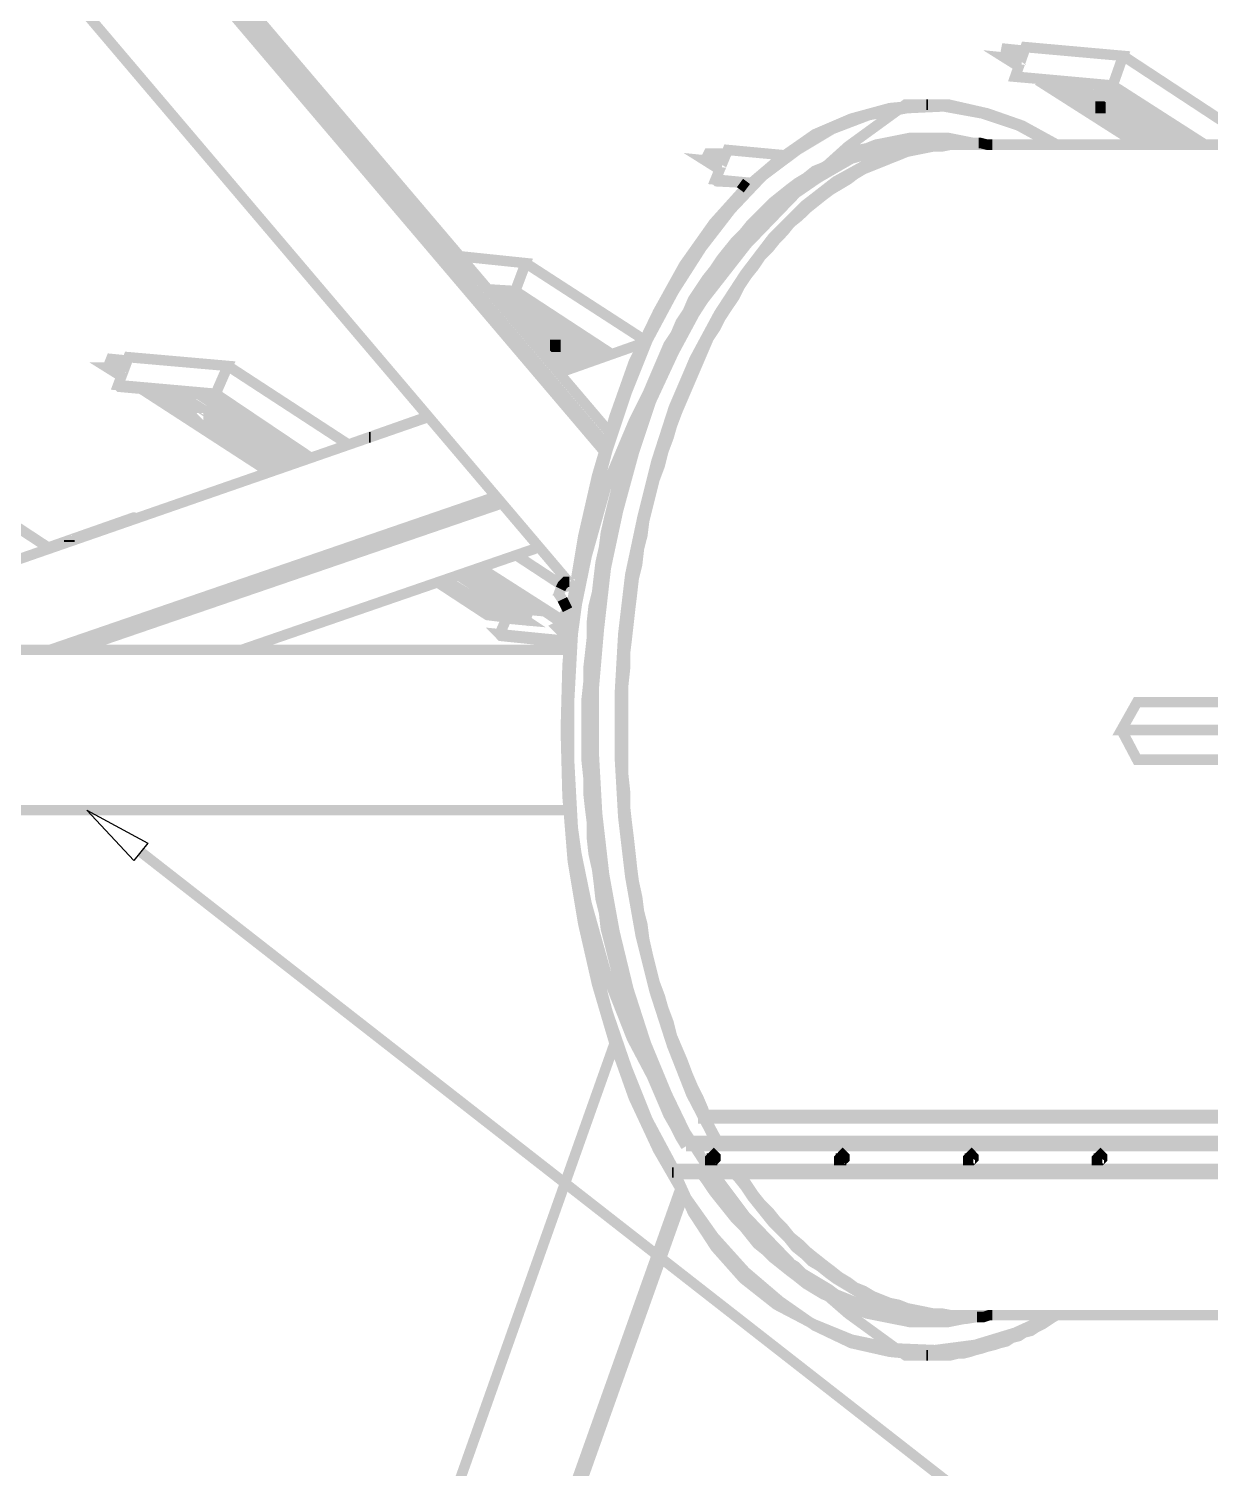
# Model space of a CAD drawing. Extents: x 0.1 to 11.6, y 0.3 to 16.2.
# Drawn here: x 4.796 to 5.927, y 5.844 to 7.221 of the extents above; entities that cross this region are included whole.
import ezdxf

# ---------------------------------------------------------------- set-up
doc = ezdxf.new("R2010")
doc.units = 0
doc.header["$MEASUREMENT"] = 0

msp = doc.modelspace()

# ---------------------------------------------------------------- linework, layer by layer
at = {"color": 0, "const_width": 0.01}
for points in [[(5.34668, 6.81668), (4.10499, 8.27832)], [(4.11003, 8.28168), (5.34831, 6.82335)], [(5.31836, 6.685), (3.97999, 8.26167)], [(5.35167, 6.83501), (4.89833, 7.36833)], [(5.72999, 7.19336), (5.73167, 7.20167), (5.74832, 7.19997)], [(5.74669, 7.19168), (5.72999, 7.19336), (5.74333, 7.185)], [(5.96001, 7.11833), (5.84332, 7.19499)], [(5.74001, 7.17503), (5.74164, 7.17503), (5.83333, 7.16667), (5.91997, 7.11003)], [(5.76167, 7.17165), (5.85835, 7.11003)], [(5.77669, 7.17165), (5.87001, 7.11003)], [(5.88667, 7.11003), (5.79497, 7.16997)], [(5.905, 7.11003), (5.81668, 7.16835)], [(5.92165, 7.11003), (5.83333, 7.16667)], [(5.655, 7.14833), (5.62001, 7.14501), (5.58333, 7.13499), (5.54833, 7.12001), (5.51497, 7.09668), (5.48167, 7.06836), (5.45167, 7.035), (5.42333, 6.99501), (5.39833, 6.94997), (5.375, 6.90169), (5.35667, 6.84999), (5.34, 6.79335), (5.32667, 6.73503), (5.31668, 6.67503), (5.31168, 6.61165), (5.31, 6.55003), (5.31168, 6.48665), (5.31668, 6.42503), (5.32667, 6.36501), (5.34, 6.30664), (5.35667, 6.25), (5.375, 6.19835), (5.39833, 6.14833), (5.42333, 6.10499), (5.45167, 6.065), (5.48167, 6.03168), (5.51497, 6.00331), (5.54833, 5.97999), (5.58333, 5.96332), (5.62001, 5.95503), (5.655, 5.95167)], [(5.78, 7.11003), (5.74669, 7.12831), (5.71332, 7.13997), (5.67665, 7.14833), (5.67333, 7.14833), (5.66499, 7.14833), (5.655, 7.14833), (5.64665, 7.14833), (5.63835, 7.14833), (5.63499, 7.14833), (5.58003, 7.10835), (5.53, 7.06332), (5.48335, 7.01497), (5.44168, 6.96164), (5.405, 6.905), (5.375, 6.845), (5.34831, 6.78168), (5.33003, 6.71669), (5.31668, 6.65169), (5.31168, 6.58333), (5.31168, 6.51665), (5.31668, 6.44835), (5.33003, 6.38336), (5.34831, 6.31836), (5.37332, 6.25499), (5.405, 6.19499), (5.44168, 6.13835), (5.48167, 6.08501), (5.52832, 6.03668), (5.58003, 5.99164), (5.63499, 5.95167), (5.63835, 5.95167), (5.64665, 5.95167), (5.655, 5.95167), (5.66499, 5.95167), (5.67333, 5.95167), (5.67665, 5.95167)], [(5.77669, 7.11003), (5.74333, 7.12831), (5.70833, 7.13997), (5.67165, 7.14665), (5.63667, 7.14501), (5.59999, 7.13835), (5.565, 7.125), (5.53168, 7.10499), (5.49832, 7.08003), (5.46832, 7.04833), (5.44, 7.01167), (5.41336, 6.97), (5.38835, 6.92333), (5.36833, 6.87332), (5.34999, 6.81836), (5.33501, 6.76167), (5.32497, 6.70335), (5.31668, 6.64165), (5.31332, 6.58003), (5.31332, 6.51833), (5.31668, 6.45665), (5.32497, 6.39665), (5.33501, 6.33664), (5.34999, 6.28), (5.36833, 6.22667), (5.38835, 6.17665), (5.41336, 6.12999)], [(5.655, 7.14833), (5.65668, 7.14833)], [(5.70167, 7.11165), (5.69997, 7.11165), (5.69168, 7.11333), (5.68332, 7.11501), (5.67503, 7.11664), (5.66667, 7.11664), (5.65831, 7.11664), (5.64833, 7.11664), (5.63997, 7.11664), (5.63167, 7.11501), (5.62332, 7.11333), (5.61501, 7.11165), (5.60667, 7.11003), (5.59831, 7.10667), (5.59, 7.10499), (5.58165, 7.10167), (5.57335, 7.09668), (5.565, 7.09332), (5.55664, 7.08832), (5.54833, 7.08501), (5.53999, 7.07835), (5.53168, 7.07335), (5.52501, 7.06836), (5.51665, 7.06168), (5.50836, 7.05501), (5.50168, 7.04833), (5.49333, 7.03999), (5.48665, 7.03331), (5.47999, 7.02501), (5.47168, 7.01665), (5.465, 7.00836), (5.45833, 7), (5.45167, 6.99001), (5.44499, 6.98167), (5.43832, 6.97168), (5.43164, 6.96164), (5.42665, 6.94997), (5.41997, 6.94), (5.41499, 6.92833), (5.40831, 6.91835), (5.40332, 6.90668), (5.39833, 6.89501), (5.39333, 6.88336), (5.38835, 6.87169), (5.38336, 6.85835), (5.37831, 6.84668), (5.375, 6.83333), (5.37001, 6.81999), (5.36664, 6.80664), (5.36165, 6.79335), (5.35835, 6.78), (5.35499, 6.76665), (5.35167, 6.75331), (5.34831, 6.73833), (5.34668, 6.72499), (5.34332, 6.71001), (5.34169, 6.69667), (5.34, 6.68164), (5.33664, 6.66835), (5.33501, 6.65332), (5.33501, 6.63835), (5.33333, 6.62332), (5.33165, 6.60835), (5.33165, 6.595), (5.33003, 6.58003), (5.33003, 6.565), (5.33003, 6.55003), (5.33003, 6.535), (5.33003, 6.52001), (5.33165, 6.50499), (5.33165, 6.49001), (5.33333, 6.47499), (5.33501, 6.46164), (5.33501, 6.44667), (5.33664, 6.43164), (5.34, 6.41667), (5.34169, 6.40332), (5.34332, 6.38835), (5.34668, 6.375), (5.34831, 6.36003), (5.35167, 6.34668), (5.35499, 6.33333), (5.35835, 6.31999), (5.36165, 6.30501), (5.36664, 6.29167), (5.37001, 6.28), (5.375, 6.26665), (5.37831, 6.25331), (5.38336, 6.24164), (5.38835, 6.22835), (5.39333, 6.21669), (5.39833, 6.20503), (5.40332, 6.19336), (5.40831, 6.18164), (5.41499, 6.16997), (5.41997, 6.16), (5.42503, 6.15169)], [(5.65169, 7.11165), (5.61833, 7.10667), (5.58333, 7.09668), (5.55165, 7.07835), (5.52001, 7.05664), (5.49001, 7.02832), (5.46164, 6.99333), (5.43668, 6.95503), (5.41336, 6.91168), (5.39165, 6.86501), (5.375, 6.815), (5.36003, 6.75999), (5.34831, 6.70503), (5.34169, 6.64665), (5.33664, 6.58832), (5.33664, 6.53), (5.34, 6.47), (5.34668, 6.41168), (5.35667, 6.35667), (5.37001, 6.30165), (5.38667, 6.25), (5.40668, 6.20167), (5.42833, 6.15668)], [(5.66667, 7.11165), (5.63336, 7.10499), (5.60167, 7.09332), (5.56836, 7.07497), (5.53836, 7.05165), (5.50836, 7.02165), (5.48167, 6.98665), (5.45665, 6.94835), (5.43332, 6.905), (5.41336, 6.85835), (5.39665, 6.80664), (5.38336, 6.75331), (5.37169, 6.69835), (5.36501, 6.64165), (5.36165, 6.58333), (5.36165, 6.52501), (5.36501, 6.46669), (5.37169, 6.41), (5.38167, 6.35335), (5.39501, 6.30003), (5.41168, 6.24832), (5.43001, 6.20167), (5.45335, 6.15668)], [(5.70167, 7.11003), (5.69499, 7.11003), (5.68668, 7.11003), (5.67833, 7.11003), (5.66997, 7.11003), (5.66168, 7.10835), (5.65332, 7.10667), (5.64501, 7.10499), (5.63667, 7.10335), (5.62831, 7.09999), (5.62001, 7.09831), (5.61165, 7.095), (5.60335, 7.09169), (5.595, 7.08664), (5.58664, 7.08333), (5.58003, 7.07835), (5.57167, 7.07335), (5.56332, 7.06668), (5.55501, 7.06168), (5.54833, 7.05501), (5.53999, 7.04833), (5.53331, 7.04167), (5.52501, 7.035), (5.51833, 7.02669), (5.51167, 7.02001), (5.50331, 7.01167), (5.49669, 7.00331), (5.49001, 6.99501), (5.48335, 6.98503), (5.47667, 6.97499), (5.47168, 6.96669), (5.465, 6.95665), (5.45833, 6.94667), (5.45335, 6.935), (5.44667, 6.92503), (5.44168, 6.91336), (5.43668, 6.90169), (5.43001, 6.88997), (5.42503, 6.87831), (5.41997, 6.86664), (5.41667, 6.85499), (5.41168, 6.84332), (5.40668, 6.83003), (5.40332, 6.81668), (5.39833, 6.80333), (5.39501, 6.79167), (5.39165, 6.77832), (5.38835, 6.76497), (5.38499, 6.75), (5.38167, 6.73665), (5.37999, 6.72331), (5.37668, 6.70833), (5.375, 6.69499), (5.37332, 6.68001), (5.37169, 6.66667), (5.37001, 6.65169), (5.36833, 6.63667), (5.36664, 6.62332), (5.36501, 6.60835), (5.36501, 6.59332), (5.36501, 6.57835), (5.36333, 6.565), (5.36333, 6.55003), (5.36333, 6.535), (5.36501, 6.52001), (5.36501, 6.50499), (5.36501, 6.49164), (5.36664, 6.47667), (5.36833, 6.46164), (5.37001, 6.44835), (5.37169, 6.43332), (5.37332, 6.41835), (5.375, 6.405), (5.37668, 6.38997), (5.37999, 6.37668), (5.38167, 6.36333), (5.38499, 6.34831), (5.38835, 6.33501), (5.39165, 6.32167), (5.39501, 6.30832), (5.39833, 6.29497), (5.40332, 6.28168), (5.40668, 6.27001), (5.41168, 6.25667), (5.41667, 6.24501), (5.41997, 6.23167), (5.42503, 6.22), (5.43001, 6.20833), (5.43668, 6.19667), (5.44168, 6.18668), (5.44336, 6.18164)], [(6.16499, 7.11003), (5.68668, 7.11003), (5.67833, 7.11003), (5.66997, 7.10835), (5.66168, 7.10835), (5.65332, 7.10667), (5.64501, 7.10499), (5.63667, 7.10335), (5.62831, 7.09999), (5.62001, 7.09668), (5.61165, 7.09332), (5.60335, 7.09), (5.595, 7.08664), (5.58664, 7.08165), (5.58003, 7.07667), (5.57167, 7.07167), (5.56332, 7.06668), (5.55664, 7.06168), (5.54833, 7.05501), (5.53999, 7.04833), (5.53331, 7.04167), (5.52501, 7.035), (5.51833, 7.02669), (5.51167, 7.02001), (5.50499, 7.01167), (5.49669, 7.00331), (5.49001, 6.99333), (5.48335, 6.98503), (5.47667, 6.97499), (5.47168, 6.965), (5.465, 6.95503), (5.45833, 6.94499), (5.45335, 6.935), (5.44667, 6.92503), (5.44168, 6.91336), (5.43668, 6.90169), (5.43164, 6.88997), (5.42665, 6.87831), (5.42165, 6.86664), (5.41667, 6.85499), (5.41168, 6.84169), (5.40831, 6.83003), (5.40332, 6.81668), (5.40001, 6.80333), (5.39501, 6.78999), (5.39165, 6.77669), (5.38835, 6.76335), (5.38499, 6.75), (5.38336, 6.73665), (5.37999, 6.72331), (5.37831, 6.70833), (5.375, 6.69499), (5.37332, 6.68001), (5.37169, 6.66667), (5.37001, 6.65169), (5.36833, 6.63667), (5.36664, 6.62332), (5.36664, 6.60835), (5.36501, 6.59332), (5.36501, 6.57835), (5.36501, 6.565), (5.36501, 6.55003), (5.36501, 6.535), (5.36501, 6.52001), (5.36501, 6.50667), (5.36664, 6.49164), (5.36664, 6.47667), (5.36833, 6.46164), (5.37001, 6.44835), (5.37169, 6.43332), (5.37332, 6.41835), (5.375, 6.405), (5.37831, 6.38997), (5.37999, 6.37668), (5.38336, 6.36333), (5.38499, 6.34999), (5.38835, 6.33501), (5.39165, 6.32167), (5.39501, 6.30832), (5.40001, 6.29497), (5.40332, 6.28331), (5.40831, 6.27001), (5.41168, 6.25667), (5.41667, 6.24501), (5.42165, 6.23335), (5.42665, 6.22), (5.43164, 6.20833), (5.43668, 6.19835), (5.44168, 6.18668), (5.44336, 6.18164)], [(5.48833, 7.07335), (5.45335, 7.07667), (5.465, 7.10499), (5.51833, 7.09999)], [(5.685, 7.11165), (5.66168, 7.11165), (5.65332, 7.11165), (5.65169, 7.11165)], [(5.70503, 7.11165), (5.70335, 7.11165), (5.69336, 7.11165), (5.685, 7.11165), (5.67665, 7.11165), (5.66835, 7.11165), (5.66667, 7.11165)], [(5.71832, 7.11003), (5.71332, 7.11003), (5.70665, 7.11165), (5.70503, 7.11165)], [(5.46001, 7.09332), (5.44336, 7.095), (5.45665, 7.08664)], [(5.44336, 7.095), (5.44667, 7.10167), (5.46332, 7.10167)], [(5.45335, 7.07667), (5.45503, 7.07497), (5.48665, 7.07335)], [(5.47667, 7.07335), (5.48335, 7.06836)], [(5.23503, 6.97168), (5.26167, 6.97), (5.27165, 6.99669), (5.20833, 7.00331)], [(5.38499, 6.92333), (5.27165, 6.99669)], [(5.35167, 6.90831), (5.25999, 6.96832), (5.23503, 6.97168)], [(5.34332, 6.905), (5.24501, 6.97)], [(5.35335, 6.91), (5.26167, 6.97)], [(5.33003, 6.90169), (5.25, 6.95503)], [(5.27001, 6.93164), (5.31999, 6.89833)], [(5.285, 6.91336), (5.31168, 6.89501)], [(5.30333, 6.89165), (5.38336, 6.91997)], [(4.88835, 6.89665), (4.87169, 6.89665), (4.88499, 6.88835)], [(4.87169, 6.89665), (4.875, 6.905), (4.89165, 6.90332)], [(5.10167, 6.82335), (4.98665, 6.89833)], [(4.88167, 6.87999), (4.88336, 6.87831), (4.97499, 6.87001), (5.06668, 6.81)], [(4.90332, 6.87668), (5.02669, 6.79665)], [(4.91835, 6.875), (5.03331, 6.80003)], [(5.04497, 6.80333), (4.93668, 6.87332)], [(5.05664, 6.80664), (4.95833, 6.87169)], [(5.06668, 6.81), (4.97499, 6.87169)], [(4.62332, 6.65668), (5.18001, 6.84999)], [(5.12332, 6.83003), (5.12169, 6.83003), (5.17833, 6.84999)], [(5.12169, 6.83003), (5.12332, 6.83003)], [(4.81668, 6.72331), (4.69997, 6.80003)], [(4.81668, 6.62668), (5.24333, 6.77333)], [(5.24832, 6.76665), (4.84, 6.62668)], [(4.89833, 6.75331), (4.89665, 6.75331), (4.83501, 6.73167), (4.83664, 6.73167)], [(4.83501, 6.73167), (4.83501, 6.72999)], [(5, 6.62668), (5.285, 6.72499)], [(5.30664, 6.68832), (5.26335, 6.71669)], [(5.30664, 6.655), (5.22835, 6.70503)], [(5.30501, 6.65332), (5.22835, 6.70503)], [(5.18668, 6.69168), (5.23503, 6.66), (5.24832, 6.65831)], [(5.19499, 6.69336), (5.25331, 6.65668), (5.27165, 6.655), (5.20665, 6.69835)], [(5.27165, 6.655), (5.27165, 6.65668), (5.20833, 6.69835), (5.27165, 6.65668), (5.27501, 6.66499), (5.21832, 6.70167)], [(5.315, 6.68832), (5.30832, 6.68668), (5.31168, 6.69168)], [(5.31332, 6.69168), (5.31168, 6.69168), (5.31, 6.69168), (5.30832, 6.69), (5.30664, 6.68832), (5.30501, 6.685)], [(5.30832, 6.68668), (5.30501, 6.685), (5.30333, 6.68001), (5.30664, 6.67503)], [(5.30664, 6.67503), (5.31168, 6.66499)], [(5.27501, 6.66499), (5.29167, 6.66336)], [(5.31668, 6.67333), (5.30165, 6.64833)], [(5.31668, 6.66336), (5.30832, 6.65001)], [(5.24669, 6.64165), (5.25331, 6.65668)], [(5.31332, 6.63667), (5.30165, 6.64833), (5.30501, 6.65001), (5.30832, 6.65001), (5.31332, 6.64333)], [(5.31332, 6.63499), (5.24669, 6.64165), (5.24832, 6.63997), (5.31332, 6.63336)], [(5.31168, 6.62668), (4.58664, 6.62668)], [(6.21332, 6.57667), (5.85667, 6.57667), (5.84169, 6.55003), (6.19835, 6.55003)], [(6.18164, 6.52165), (5.85667, 6.52165), (5.84169, 6.55003)], [(4.62169, 6.47331), (5.31168, 6.47331)], [(4.90332, 6.43332), (6.28668, 5.35335)], [(5.35667, 6.25), (5.10667, 5.54497)], [(5.35667, 6.25), (5.10667, 5.54497)], [(6.09668, 6.18164), (5.44336, 6.18164), (5.44168, 6.18164), (5.44168, 6.18001), (5.44168, 6.17833), (5.44336, 6.17833), (6.09668, 6.17833)], [(6.09668, 6.18164), (5.44336, 6.18164)], [(5.44336, 6.17833), (5.45503, 6.15668), (6.10835, 6.15668)], [(6.11501, 6.14665), (6.11003, 6.14665), (6.11165, 6.14665), (6.11165, 6.14833), (6.11333, 6.14833), (6.11333, 6.14665), (6.11501, 6.14665), (6.11501, 6.14833), (6.11165, 6.15332), (6.09668, 6.12668), (5.41168, 6.12668), (5.41, 6.12668), (6.09668, 6.12668)], [(5.42503, 6.15169), (6.10835, 6.15169)], [(5.42833, 6.15668), (5.45503, 6.15668)], [(5.41168, 6.12668), (5.41336, 6.12668)], [(5.41336, 6.12999), (6.09668, 6.12999)], [(5.41336, 6.125), (6.09831, 6.125)], [(5.41499, 6.125), (5.43164, 6.08832), (5.45335, 6.05501), (5.47999, 6.02501), (5.51167, 6), (5.54665, 5.98167), (5.58333, 5.96669), (5.62332, 5.95833), (5.66336, 5.95665), (5.70167, 5.96164), (5.74001, 5.97331), (5.77669, 5.99001)], [(5.44, 6.125), (5.44499, 6.11833), (5.45167, 6.10835), (5.45833, 6.09999), (5.465, 6.09169), (5.47168, 6.08333), (5.47999, 6.07497), (5.48665, 6.06668), (5.49333, 6.05832), (5.50168, 6.05165), (5.50836, 6.04497), (5.51665, 6.03836), (5.52501, 6.03168), (5.53168, 6.02669), (5.53999, 6.02001), (5.54833, 6.01497), (5.55664, 6.00999), (5.565, 6.00667), (5.57335, 6.00168), (5.58165, 5.99832), (5.59, 5.99501), (5.59831, 5.99164), (5.60667, 5.99001), (5.61501, 5.98833), (5.62332, 5.98665), (5.63167, 5.98503), (5.63997, 5.98335), (5.64833, 5.98335), (5.65831, 5.98335), (5.66667, 5.98335), (5.67503, 5.98335), (5.68332, 5.98503), (5.69168, 5.98665), (5.69997, 5.98833), (5.70167, 5.98833)], [(5.44835, 6.125), (5.44997, 6.12169), (5.45665, 6.11333), (5.46332, 6.10335), (5.47, 6.095), (5.47667, 6.08664), (5.48503, 6.07835), (5.49164, 6.06999), (5.49832, 6.06332), (5.50667, 6.05501), (5.51335, 6.04833), (5.52165, 6.04167), (5.53, 6.03668), (5.53668, 6.03), (5.54497, 6.02501), (5.55333, 6.02001), (5.56168, 6.01497), (5.56836, 6.00999), (5.57667, 6.00667), (5.58501, 6.00331), (5.59332, 6), (5.60167, 5.99669), (5.61003, 5.99501), (5.61833, 5.99164), (5.62668, 5.99001), (5.63499, 5.98833), (5.64501, 5.98833), (5.65169, 5.98833), (5.65332, 5.98665), (5.66168, 5.98665), (5.685, 5.98665)], [(5.47168, 6.125), (5.47499, 6.12169), (5.48167, 6.11333), (5.48833, 6.10335), (5.49501, 6.095), (5.50168, 6.08664), (5.50836, 6.07835), (5.51665, 6.06999), (5.52333, 6.06332), (5.53, 6.05501), (5.53836, 6.04833), (5.54497, 6.04167), (5.55333, 6.03668), (5.56168, 6.03), (5.56836, 6.02501), (5.57667, 6.02001), (5.58501, 6.01497), (5.59332, 6.00999), (5.60167, 6.00667), (5.61003, 6.00331), (5.61833, 6), (5.62668, 5.99669), (5.63499, 5.99501), (5.64333, 5.99164), (5.65169, 5.99001), (5.66, 5.98833), (5.66667, 5.98833), (5.66835, 5.98833), (5.67665, 5.98665), (5.685, 5.98665), (5.69336, 5.98665), (5.70335, 5.98833)], [(5.47667, 6.125), (5.48335, 6.11501), (5.49001, 6.10499), (5.49669, 6.09668), (5.50499, 6.08832), (5.51167, 6.08003), (5.51833, 6.07335), (5.52501, 6.065), (5.53331, 6.05832), (5.53999, 6.05165), (5.54833, 6.04497), (5.55664, 6.03836), (5.56332, 6.03331), (5.57167, 6.02669), (5.58003, 6.02165), (5.58664, 6.01665), (5.595, 6.01335), (5.60335, 6.00836), (5.61165, 6.00499), (5.62001, 6.00168), (5.62831, 6), (5.63667, 5.99669), (5.64501, 5.99501), (5.65332, 5.99333), (5.66168, 5.99164), (5.66997, 5.99164), (5.67833, 5.99001), (5.68668, 5.99001), (6.16499, 5.99001)], [(5.47667, 6.125), (5.47667, 6.12332), (5.48335, 6.11501), (5.49001, 6.10499), (5.49669, 6.09668), (5.50331, 6.08832), (5.51167, 6.08003), (5.51833, 6.07167), (5.52501, 6.065), (5.53331, 6.05664), (5.53999, 6.05003), (5.54833, 6.04335), (5.55501, 6.03836), (5.56332, 6.03168), (5.57167, 6.02669), (5.58003, 6.02165), (5.58664, 6.01665), (5.595, 6.01335), (5.60335, 6.00836), (5.61165, 6.00499), (5.62001, 6.00168), (5.62831, 5.99832), (5.63667, 5.99669), (5.64501, 5.99501), (5.65332, 5.99333), (5.66168, 5.99164), (5.66997, 5.99001), (5.67833, 5.99001), (5.68668, 5.99001), (5.69499, 5.99001), (5.70167, 5.99001)], [(5.21832, 5.54497), (5.41997, 6.11165)], [(5.22331, 5.54497), (5.42333, 6.10667)], [(5.67665, 5.95167), (5.67833, 5.95167), (5.685, 5.95335), (5.69, 5.95335), (5.69667, 5.95503), (5.70167, 5.95665), (5.70833, 5.95833), (5.71332, 5.96001), (5.72, 5.96164), (5.72499, 5.96332), (5.73167, 5.965), (5.73665, 5.96832), (5.74333, 5.97), (5.74832, 5.97331), (5.75499, 5.97499), (5.75999, 5.97835), (5.76665, 5.98167), (5.77165, 5.98503), (5.77669, 5.98833), (5.78, 5.99001)], [(5.70335, 5.98833), (5.71001, 5.98833), (5.715, 5.99001), (5.71832, 5.99001)], [(5.655, 5.95167), (5.65668, 5.95167)]]:
    msp.add_lwpolyline(points, dxfattribs=at)
for points in [[(5.75, 7.20335), (5.74001, 7.17503), (5.83333, 7.16667), (5.84332, 7.19499), (5.75, 7.20335)], [(5.80003, 7.16835), (5.88997, 7.11003), (5.80003, 7.16835)], [(5.82497, 7.14501), (5.82667, 7.14501), (5.82497, 7.14501), (5.82335, 7.14665), (5.82167, 7.14665), (5.82167, 7.14501), (5.82335, 7.14501), (5.82497, 7.14501)], [(5.87169, 7.11501), (5.87001, 7.11664), (5.86833, 7.11664), (5.86664, 7.11664), (5.86833, 7.11501), (5.87001, 7.11501), (5.87169, 7.11501)], [(5.24501, 6.96001), (5.33333, 6.90332), (5.24501, 6.96001)], [(5.30003, 6.91667), (5.30003, 6.91835), (5.29833, 6.91835), (5.29665, 6.91835), (5.29497, 6.91835), (5.29665, 6.91835), (5.29833, 6.91667), (5.30003, 6.91667)], [(4.89165, 6.90668), (4.88167, 6.87999), (4.97499, 6.87169), (4.98665, 6.89833), (4.89165, 6.90668)], [(4.94168, 6.87332), (5.04665, 6.80333), (4.94168, 6.87332)], [(4.96669, 6.84831), (4.96832, 6.84831), (4.96669, 6.84999), (4.965, 6.84999), (4.96332, 6.84999), (4.965, 6.84999), (4.965, 6.84831), (4.96669, 6.84831)], [(5.01335, 6.81836), (5.01167, 6.81999), (5.00999, 6.81999), (5.01167, 6.81836), (5.01335, 6.81836)], [(5.24164, 6.66835), (5.24333, 6.66835), (5.24164, 6.66997), (5.24001, 6.66997), (5.23833, 6.66997), (5.24001, 6.66835), (5.24164, 6.66835)], [(5.30501, 6.65001), (5.31332, 6.63997), (5.30501, 6.65001), (5.31668, 6.66835), (5.30501, 6.65001)], [(5.44835, 6.13997), (5.44835, 6.13835), (5.44997, 6.13835), (5.45167, 6.13835), (5.45335, 6.13997), (5.45335, 6.14165), (5.45167, 6.14333), (5.44997, 6.14165), (5.44835, 6.13997)], [(5.44835, 6.13835), (5.44997, 6.13835), (5.44997, 6.13997), (5.45167, 6.13997), (5.45335, 6.13997), (5.45167, 6.13997), (5.44997, 6.13997), (5.44997, 6.13835), (5.44835, 6.13835)], [(5.57167, 6.13997), (5.57167, 6.13835), (5.57335, 6.13835), (5.57497, 6.13835), (5.57667, 6.13997), (5.57667, 6.14165), (5.57497, 6.14333), (5.57335, 6.14165), (5.57167, 6.13997)], [(5.57167, 6.13835), (5.57335, 6.13835), (5.57335, 6.13997), (5.57497, 6.13997), (5.57667, 6.13997), (5.57497, 6.13997), (5.57335, 6.13997), (5.57335, 6.13835), (5.57167, 6.13835)], [(5.69499, 6.13997), (5.69499, 6.13835), (5.69667, 6.13835), (5.69835, 6.13835), (5.69997, 6.13997), (5.69997, 6.14165), (5.69835, 6.14333), (5.69667, 6.14165), (5.69499, 6.13997)], [(5.69667, 6.13835), (5.69667, 6.13997), (5.69835, 6.13997), (5.69997, 6.13997), (5.69835, 6.13997), (5.69667, 6.13997), (5.69667, 6.13835)], [(5.81836, 6.13997), (5.81836, 6.13835), (5.81999, 6.13835), (5.82167, 6.13835), (5.82335, 6.13997), (5.82335, 6.14165), (5.82167, 6.14333), (5.81999, 6.14165), (5.81836, 6.13997)], [(5.81999, 6.13835), (5.81999, 6.13997), (5.82167, 6.13997), (5.82335, 6.13997), (5.82167, 6.13997), (5.81999, 6.13997), (5.81999, 6.13835)], [(5.41168, 6.12668), (6.09668, 6.12668), (5.41168, 6.12668)]]:
    msp.add_lwpolyline(points, close=True, dxfattribs=at)
at = {"color": 0}
msp.add_lwpolyline([(4.89665, 6.42503), (4.85167, 6.47331), (4.91, 6.44168), (4.89665, 6.42503)], close=True, dxfattribs=at)

doc.saveas('drawing.dxf')
